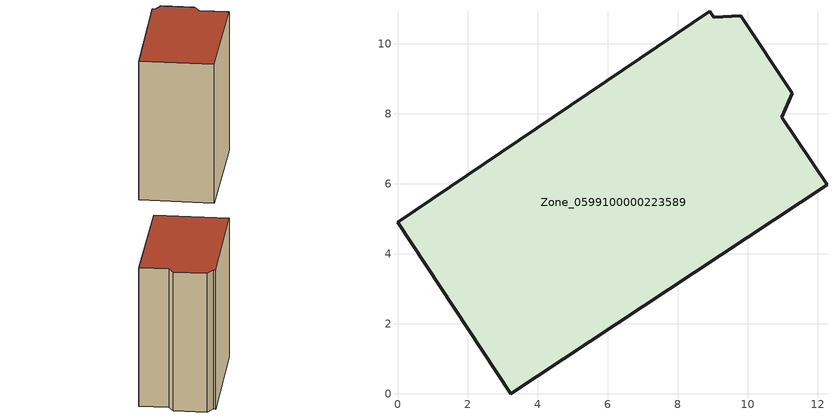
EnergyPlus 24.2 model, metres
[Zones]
Zone_0599100000223589
 floor ground (C_G): 0,4.9 8.92,10.93 9.04,10.75 9.81,10.79 11.28,8.59 10.97,7.9 12.27,5.97 3.24,0 z0
 wall outside (C_F): 3.24,0 12.27,5.97 10.97,7.9 11.28,8.59 9.81,10.79 9.04,10.75 8.92,10.93 0,4.9 3.24,0 z0:11.56
 roof outside (C_R): 8.92,10.93 0,4.9 3.24,0 12.27,5.97 10.97,7.9 11.28,8.59 9.81,10.79 9.04,10.75 z11.56
[BUILDING]
Pand.0599100000223589: North Axis=0; Terrain=City; Loads Convergence Tolerance Value=0.04; Temperature Convergence Tolerance Value=0.4; Solar Distribution=FullExterior; Maximum Number of Warmup Days=25; Minimum Number of Warmup Days=1
[Site:Location]
Rotterdam.The.Hague.AP_ZH_NLD Design_Conditions: Latitude=51.96; Longitude=4.45; Time Zone=1; Elevation=-4.5
[SITE:GROUNDTEMPERATURE:BUILDINGSURFACE]
18, 18, 18, 18, 18, 18, 18, 18, 18, 18, 18, 18
[MATERIAL] Thermal Absorptance=0.9; Solar Absorptance=0.7; Visible Absorptance=0.7
Name | Roughness | Thickness | Conductivity | Density | Specific Heat
G.TI.1946 | MediumSmooth | 0.15 | 1 | 540 | 1210
F.TI.1946 | Rough | 0.3 | 0.857143 | 1920 | 840
R.TI.1946 | MediumRough | 0.2 | 0.1 | 1500 | 1000
[CONSTRUCTION]
C_G: G.TI.1946
C_F: F.TI.1946
C_R: R.TI.1946
[ZONE]
Zone_0599100000223589: Type=1; Multiplier=1; Ceiling Height=Autocalculate; Volume=Autocalculate; Floor Area=autocalculate; Part of Total Floor Area=Yes
[ZONEINFILTRATION:DESIGNFLOWRATE]
Infil_Zone_0599100000223589: Zone or ZoneList or Space or SpaceList=Zone_0599100000223589; Schedule=AlwaysOn; Design Flow Rate Calculation Method=Flow/Area; Flow Rate per Floor Area=0.003; Constant Term Coefficient=1; Temperature Term Coefficient=0; Velocity Term Coefficient=0; Velocity Squared Term Coefficient=0
[HVACTEMPLATE:ZONE:IDEALLOADSAIRSYSTEM]
Zone_0599100000223589: Maximum Heating Supply Air Temperature=50; Minimum Cooling Supply Air Temperature=13; Maximum Heating Supply Air Humidity Ratio=0.0156; Minimum Cooling Supply Air Humidity Ratio=0.0077; Heating Limit=NoLimit; Cooling Limit=NoLimit; Dehumidification Control Type=ConstantSensibleHeatRatio; Cooling Sensible Heat Ratio=0.7; Dehumidification Setpoint=60; Humidification Control Type=None; Humidification Setpoint=30; Outdoor Air Method=None; Outdoor Air Flow Rate per Person=0.00944; Outdoor Air Flow Rate per Zone Floor Area=0; Outdoor Air Flow Rate per Zone=0; Demand Controlled Ventilation Type=None; Outdoor Air Economizer Type=NoEconomizer; Heat Recovery Type=None; Sensible Heat Recovery Effectiveness=0.7; Latent Heat Recovery Effectiveness=0.65
[ZONECONTROL:THERMOSTAT]
ThermostatControl_Zone_0599100000223589: Zone or ZoneList=Zone_0599100000223589; Control Type Schedule=DualSetpointControlType; Control 1=Thermostat_Zone_0599100000223589; Temperature Difference Between Cutout And Setpoint=0
[THERMOSTATSETPOINT:DUALSETPOINT]
Thermostat_Zone_0599100000223589: Heating Setpoint Temperature Schedule=HeatingSetpoint_Zone_0599100000223589; Cooling Setpoint Temperature Schedule=CoolingSetpoint_Zone_0599100000223589
[SCHEDULE:COMPACT]
HeatingSetpoint_Zone_0599100000223589: Through: 12/31, For: AllDays, Until: 24:00, 21
CoolingSetpoint_Zone_0599100000223589: Through: 12/31, For: AllDays, Until: 24:00, 24
DualSetpointControlType: Through: 12/31, For: AllDays, Until: 24:00, 4
AlwaysOn: Through: 12/31, For: AllDays, Until: 24:00, 1
